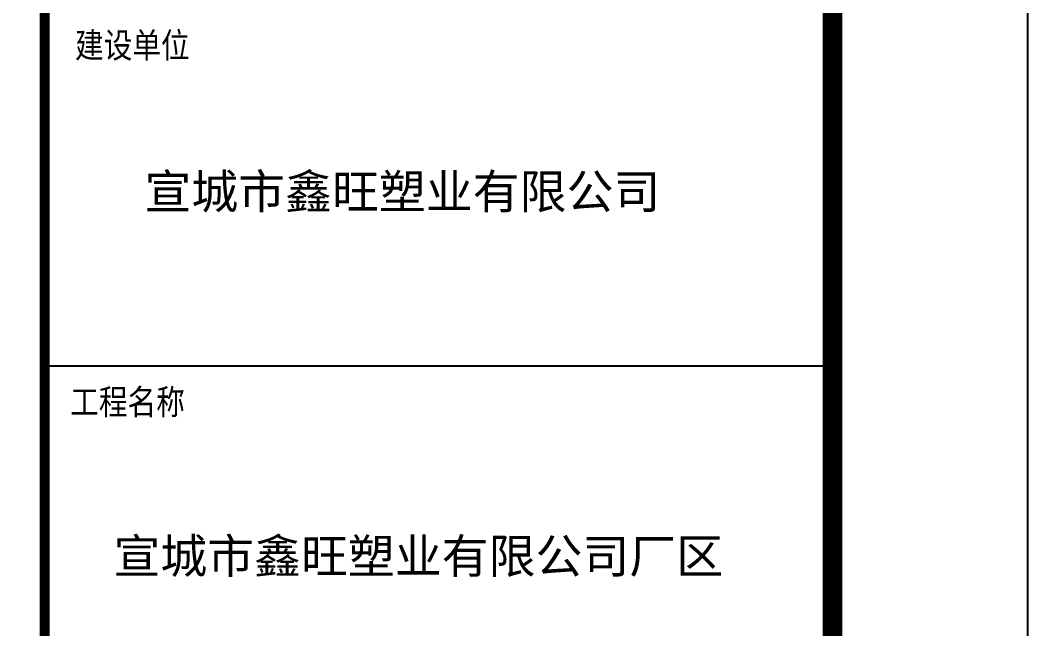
# Model space of a CAD drawing. Extents: x 33088 to 140010, y 13737 to 369010.
# Drawn here: x 114656 to 122393, y 227176 to 231853 of the extents above; entities that cross this region are included whole.
import ezdxf

# ---------------------------------------------------------------- set-up
doc = ezdxf.new("R2010")
doc.units = 0
doc.header["$LTSCALE"] = 1000
doc.header["$MEASUREMENT"] = 0
for name, color, linetype in [('1', 7, 'CONTINUOUS'), ('PP-PM-TK', 7, 'CONTINUOUS'), ('PUB_TEXT', 7, 'CONTINUOUS'), ('PUB_TITLE', 4, 'CONTINUOUS')]:
    doc.layers.add(name, color=color, linetype=linetype)
doc.styles.add('-黑体', font='simhei.ttf', dxfattribs={"width": 0.8})
doc.styles.add('TQ', font='txt.shx', dxfattribs={"width": 0.8, "bigfont": 'hztxt.shx'})

msp = doc.modelspace()

# ---------------------------------------------------------------- linework, layer by layer
at = {"layer": '1'}
msp.add_line((114843.4, 229196.3), (120893.4, 229196.3), dxfattribs=at)
at = {"layer": 'PP-PM-TK', "color": 4, "const_width": 77}
msp.add_lwpolyline([(114843.4, 274055.8), (114843.4, 214055.8)], dxfattribs=at)
at = {"layer": 'PUB_TITLE'}
msp.add_lwpolyline([(33293.4, 212555.8), (122393.4, 212555.8), (122393.4, 275555.8), (33293.4, 275555.8)], close=True, dxfattribs=at)
at = {"layer": 'PUB_TITLE', "const_width": 150}
msp.add_lwpolyline([(37043.4, 214055.8), (120893.4, 214055.8), (120893.4, 274055.8), (37043.4, 274055.8)], close=True, dxfattribs=at)

# ---------------------------------------------------------------- texts
at = {"layer": 'PUB_TEXT', "color": 2, "style": 'TQ'}
for s, p in [('建设单位', (115077.4, 231542.3)), ('工程名称', (115040.5, 228802.1))]:
    msp.add_text(s, height=220, dxfattribs=at).set_placement(p)
at = {"layer": 'PUB_TITLE', "color": 255, "style": '-黑体'}
for s, p in [('宣城市鑫旺塑业有限公司', (115610.1, 230404.1)), ('宣城市鑫旺塑业有限公司厂区', (115372.1, 227603.8))]:
    msp.add_text(s, height=264, dxfattribs=at).set_placement(p)

doc.saveas('drawing.dxf')
